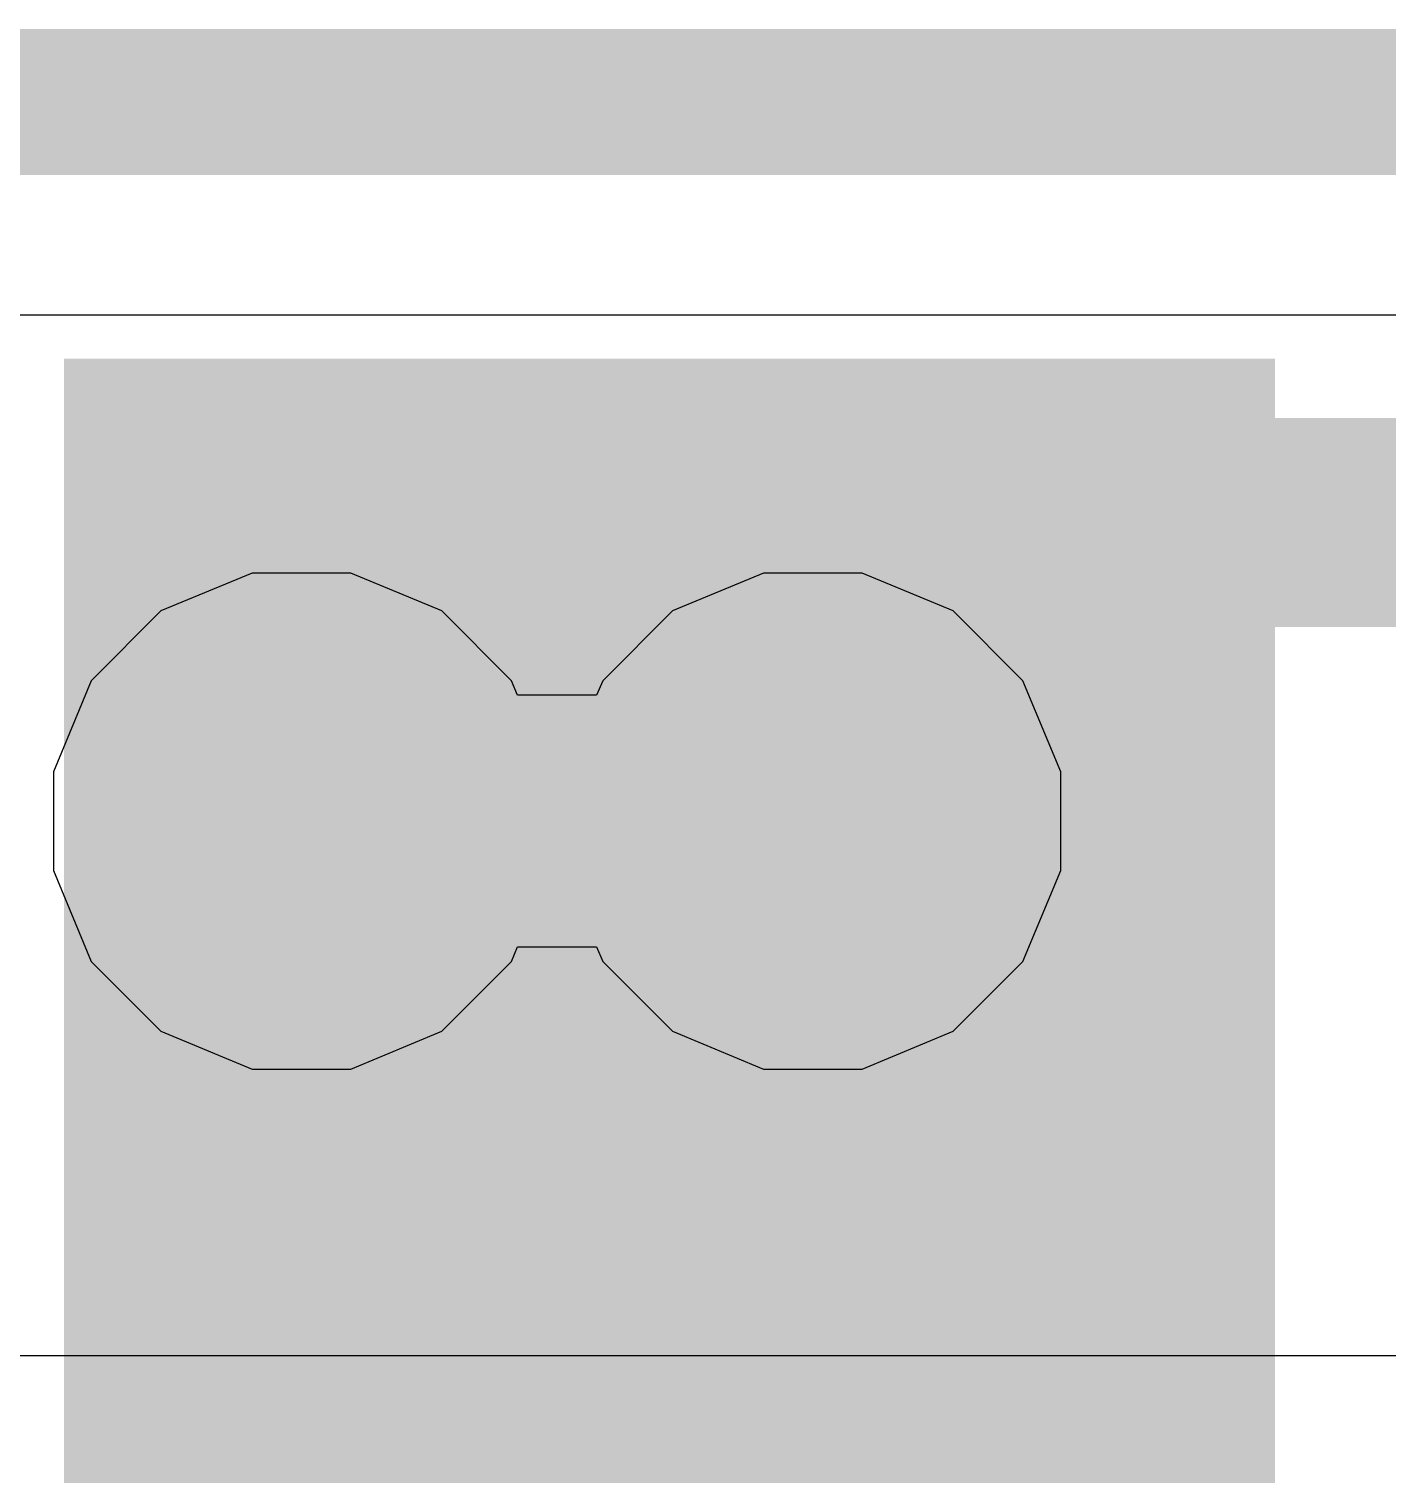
# Model space of a CAD drawing. Header units: inches. Extents: x -6 to 283, y -12 to 154.
# Drawn here: x 18.407 to 20.059, y 18.691 to 20.449 of the extents above; entities that cross this region are included whole.
import ezdxf

# ---------------------------------------------------------------- set-up
doc = ezdxf.new("R2010")
doc.units = ezdxf.units.IN
for name, color, linetype in [('Board Outline', 216, 'Continuous'), ('Bottom Layer', 5, 'Continuous'), ('Drill Drawing', 1, 'Continuous'), ('GND-1', 16, 'Continuous'), ('GND-2', 90, 'Continuous'), ('GND-3', 216, 'Continuous'), ('GND-4', 54, 'Continuous'), ('PWR-1', 156, 'Continuous'), ('PWR-2', 130, 'Continuous'), ('Signal L1', 76, 'Continuous'), ('Signal L2', 6, 'Continuous'), ('Top Layer', 1, 'Continuous'), ('Top Overlay', 2, 'Continuous'), ('Via Holes', 16, 'Continuous')]:
    doc.layers.add(name, color=color, linetype=linetype)

# ---------------------------------------------------------------- blocks, each defined once
blk = doc.blocks.new('AP6275S__49')
at = {"layer": 'Top Overlay'}
for points in [[(-7.5184, 6.5532, 0.254, 0.254, 0), (-7.5184, 4.9784, 0.254, 0.254, 0)], [(-7.5184, 6.5532, 0.254, 0.254, 0), (-6.4008, 6.5532, 0.254, 0.254, 0)]]:
    blk.add_lwpolyline(points, format="xyseb", dxfattribs=at)
for points in [[(-7.5819, 6.5532, 0.127, 0.127, 1), (-7.4549, 6.5532, 0.127, 0.127, 1)], [(-7.5819, 6.5532, 0.127, 0.127, 1), (-7.4549, 6.5532, 0.127, 0.127, 1)], [(-6.4643, 6.5532, 0.127, 0.127, 1), (-6.3373, 6.5532, 0.127, 0.127, 1)]]:
    blk.add_lwpolyline(points, format="xyseb", close=True, dxfattribs=at)

msp = doc.modelspace()

# ---------------------------------------------------------------- hatches: boundary and pattern name
at = {"layer": 'Bottom Layer'}
h = msp.add_hatch(color=5, dxfattribs=at)
edge = h.paths.add_edge_path()
edge.add_arc((18.7381, 19.4851), 0.2, 0, 360)
h = msp.add_hatch(color=5, dxfattribs=at)
edge = h.paths.add_edge_path()
edge.add_arc((19.3604, 19.4851), 0.2, 0, 360)
at = {"layer": 'GND-1'}
h = msp.add_hatch(color=16, dxfattribs=at)
edge = h.paths.add_edge_path()
edge.add_arc((18.7381, 19.4851), 0.2, 0, 360)
h = msp.add_hatch(color=16, dxfattribs=at)
edge = h.paths.add_edge_path()
edge.add_arc((19.3604, 19.4851), 0.2, 0, 360)
at = {"layer": 'GND-2'}
h = msp.add_hatch(color=90, dxfattribs=at)
edge = h.paths.add_edge_path()
edge.add_arc((18.7381, 19.4851), 0.2, 0, 360)
h = msp.add_hatch(color=90, dxfattribs=at)
edge = h.paths.add_edge_path()
edge.add_arc((19.3604, 19.4851), 0.2, 0, 360)
at = {"layer": 'GND-3'}
h = msp.add_hatch(color=216, dxfattribs=at)
edge = h.paths.add_edge_path()
edge.add_arc((18.7381, 19.4851), 0.2, 0, 360)
h = msp.add_hatch(color=216, dxfattribs=at)
edge = h.paths.add_edge_path()
edge.add_arc((19.3604, 19.4851), 0.2, 0, 360)
at = {"layer": 'GND-4'}
h = msp.add_hatch(color=54, dxfattribs=at)
edge = h.paths.add_edge_path()
edge.add_arc((18.7381, 19.4851), 0.2, 0, 360)
h = msp.add_hatch(color=54, dxfattribs=at)
edge = h.paths.add_edge_path()
edge.add_arc((19.3604, 19.4851), 0.2, 0, 360)
at = {"layer": 'PWR-1'}
h = msp.add_hatch(color=156, dxfattribs=at)
edge = h.paths.add_edge_path()
edge.add_arc((18.7381, 19.4851), 0.2, 0, 360)
h = msp.add_hatch(color=156, dxfattribs=at)
edge = h.paths.add_edge_path()
edge.add_arc((19.3604, 19.4851), 0.2, 0, 360)
at = {"layer": 'PWR-2'}
h = msp.add_hatch(color=130, dxfattribs=at)
edge = h.paths.add_edge_path()
edge.add_arc((18.7381, 19.4851), 0.2, 0, 360)
h = msp.add_hatch(color=130, dxfattribs=at)
edge = h.paths.add_edge_path()
edge.add_arc((19.3604, 19.4851), 0.2, 0, 360)
at = {"layer": 'Signal L1'}
h = msp.add_hatch(color=76, dxfattribs=at)
edge = h.paths.add_edge_path()
edge.add_arc((18.7381, 19.4851), 0.2, 0, 360)
h = msp.add_hatch(color=76, dxfattribs=at)
edge = h.paths.add_edge_path()
edge.add_arc((19.3604, 19.4851), 0.2, 0, 360)
at = {"layer": 'Signal L2'}
h = msp.add_hatch(color=6, dxfattribs=at)
edge = h.paths.add_edge_path()
edge.add_arc((18.7381, 19.4851), 0.2, 0, 360)
h = msp.add_hatch(color=6, dxfattribs=at)
edge = h.paths.add_edge_path()
edge.add_arc((19.3604, 19.4851), 0.2, 0, 360)
at = {"layer": 'Top Layer'}
msp.add_hatch(color=1, dxfattribs=at).paths.add_polyline_path([(18.4494, 17.5451), (19.9229, 17.5451), (19.9229, 20.0476), (18.4494, 20.0476)])
h = msp.add_hatch(color=1, dxfattribs=at)
edge = h.paths.add_edge_path()
edge.add_arc((18.7381, 19.4851), 0.2, 0, 360)
h = msp.add_hatch(color=1, dxfattribs=at)
edge = h.paths.add_edge_path()
edge.add_arc((19.3604, 19.4851), 0.2, 0, 360)
at = {"layer": 'Via Holes'}
h = msp.add_hatch(color=7, dxfattribs=at)
edge = h.paths.add_edge_path()
edge.add_arc((18.7381, 19.4851), 0.1, 0, 360)
h = msp.add_hatch(color=7, dxfattribs=at)
edge = h.paths.add_edge_path()
edge.add_arc((19.3604, 19.4851), 0.1, 0, 360)

# ---------------------------------------------------------------- linework, layer by layer
at = {"layer": 'Board Outline'}
msp.add_lwpolyline([(12.0364, 20.3599, 0.1778, 0.1778, 0), (75.5509, 20.3599, 0.1778, 0.1778, 0)], format="xyseb", dxfattribs=at)
at = {"layer": 'Bottom Layer'}
msp.add_line((12.0364, 20.1009), (45.7536, 20.1009), dxfattribs=at)
at = {"layer": 'Drill Drawing'}
for points in [[(18.4841, 19.7391, 0.0508, 0.0508, 0), (18.9921, 19.7391, 0.0508, 0.0508, 0)], [(18.4841, 19.2311, 0.0508, 0.0508, 0), (18.4841, 19.7391, 0.0508, 0.0508, 0)], [(18.9921, 19.2311, 0.0508, 0.0508, 0), (18.9921, 19.7391, 0.0508, 0.0508, 0)], [(19.1064, 19.7391, 0.0508, 0.0508, 0), (19.6144, 19.7391, 0.0508, 0.0508, 0)], [(19.1064, 19.2311, 0.0508, 0.0508, 0), (19.1064, 19.7391, 0.0508, 0.0508, 0)], [(19.6144, 19.2311, 0.0508, 0.0508, 0), (19.6144, 19.7391, 0.0508, 0.0508, 0)], [(18.4841, 19.2311, 0.0508, 0.0508, 0), (18.9921, 19.2311, 0.0508, 0.0508, 0)], [(19.1064, 19.2311, 0.0508, 0.0508, 0), (19.6144, 19.2311, 0.0508, 0.0508, 0)]]:
    msp.add_lwpolyline(points, format="xyseb", dxfattribs=at)
for points in [[(18.4714, 19.7391, 0.0254, 0.0254, 1), (18.4968, 19.7391, 0.0254, 0.0254, 1)], [(18.4714, 19.7391, 0.0254, 0.0254, 1), (18.4968, 19.7391, 0.0254, 0.0254, 1)], [(18.9794, 19.7391, 0.0254, 0.0254, 1), (19.0048, 19.7391, 0.0254, 0.0254, 1)], [(18.9794, 19.7391, 0.0254, 0.0254, 1), (19.0048, 19.7391, 0.0254, 0.0254, 1)], [(19.0937, 19.7391, 0.0254, 0.0254, 1), (19.1191, 19.7391, 0.0254, 0.0254, 1)], [(19.0937, 19.7391, 0.0254, 0.0254, 1), (19.1191, 19.7391, 0.0254, 0.0254, 1)], [(19.6017, 19.7391, 0.0254, 0.0254, 1), (19.6271, 19.7391, 0.0254, 0.0254, 1)], [(19.6017, 19.7391, 0.0254, 0.0254, 1), (19.6271, 19.7391, 0.0254, 0.0254, 1)], [(18.4714, 19.2311, 0.0254, 0.0254, 1), (18.4968, 19.2311, 0.0254, 0.0254, 1)], [(18.4714, 19.2311, 0.0254, 0.0254, 1), (18.4968, 19.2311, 0.0254, 0.0254, 1)], [(18.9794, 19.2311, 0.0254, 0.0254, 1), (19.0048, 19.2311, 0.0254, 0.0254, 1)], [(18.9794, 19.2311, 0.0254, 0.0254, 1), (19.0048, 19.2311, 0.0254, 0.0254, 1)], [(19.0937, 19.2311, 0.0254, 0.0254, 1), (19.1191, 19.2311, 0.0254, 0.0254, 1)], [(19.0937, 19.2311, 0.0254, 0.0254, 1), (19.1191, 19.2311, 0.0254, 0.0254, 1)], [(19.6017, 19.2311, 0.0254, 0.0254, 1), (19.6271, 19.2311, 0.0254, 0.0254, 1)], [(19.6017, 19.2311, 0.0254, 0.0254, 1), (19.6271, 19.2311, 0.0254, 0.0254, 1)]]:
    msp.add_lwpolyline(points, format="xyseb", close=True, dxfattribs=at)
at = {"layer": 'GND-1'}
msp.add_line((12.0364, 20.1009), (75.5508, 20.1009), dxfattribs=at)
at = {"layer": 'GND-2'}
msp.add_line((12.0364, 20.1009), (75.5508, 20.1009), dxfattribs=at)
at = {"layer": 'GND-3'}
msp.add_line((12.0364, 20.1009), (75.5508, 20.1009), dxfattribs=at)
at = {"layer": 'GND-4'}
msp.add_line((12.0364, 20.1009), (75.5508, 20.1009), dxfattribs=at)
at = {"layer": 'PWR-1'}
for p, q in [((17.9576, 20.1009), (33.7626, 20.1009)), ((18.6781, 19.7867), (18.5673, 19.7408)), ((18.7981, 19.7867), (18.6781, 19.7867)), ((18.909, 19.7408), (18.7981, 19.7867)), ((19.3004, 19.7867), (19.1896, 19.7408)), ((19.4204, 19.7867), (19.3004, 19.7867)), ((19.5313, 19.7408), (19.4204, 19.7867)), ((18.5673, 19.7408), (18.4825, 19.6559)), ((18.9938, 19.6559), (18.909, 19.7408)), ((19.1896, 19.7408), (19.1048, 19.6559)), ((19.6161, 19.6559), (19.5313, 19.7408)), ((18.4825, 19.6559), (18.4365, 19.5451)), ((19.0012, 19.6382), (18.9938, 19.6559)), ((19.1048, 19.6559), (19.0974, 19.6382)), ((19.662, 19.5451), (19.6161, 19.6559)), ((19.0974, 19.6382), (19.0012, 19.6382)), ((18.4365, 19.5451), (18.4365, 19.4251)), ((19.662, 19.4251), (19.662, 19.5451)), ((18.4365, 19.4251), (18.4825, 19.3142)), ((19.6161, 19.3142), (19.662, 19.4251)), ((18.9938, 19.3142), (19.0012, 19.332)), ((19.0012, 19.332), (19.0974, 19.332)), ((19.0974, 19.332), (19.1048, 19.3142)), ((18.4825, 19.3142), (18.5673, 19.2294)), ((18.909, 19.2294), (18.9938, 19.3142)), ((19.1048, 19.3142), (19.1896, 19.2294)), ((19.5313, 19.2294), (19.6161, 19.3142)), ((18.5673, 19.2294), (18.6781, 19.1835)), ((18.7981, 19.1835), (18.909, 19.2294)), ((19.1896, 19.2294), (19.3004, 19.1835)), ((19.4204, 19.1835), (19.5313, 19.2294)), ((18.6781, 19.1835), (18.7981, 19.1835)), ((19.3004, 19.1835), (19.4204, 19.1835))]:
    msp.add_line(p, q, dxfattribs=at)
at = {"layer": 'PWR-2'}
for p, q in [((17.934, 20.1009), (36.3945, 20.1009)), ((18.6781, 19.7867), (18.5673, 19.7408)), ((18.7981, 19.7867), (18.6781, 19.7867)), ((18.909, 19.7408), (18.7981, 19.7867)), ((19.3004, 19.7867), (19.1896, 19.7408)), ((19.4204, 19.7867), (19.3004, 19.7867)), ((19.5313, 19.7408), (19.4204, 19.7867)), ((18.5673, 19.7408), (18.4825, 19.6559)), ((18.9938, 19.6559), (18.909, 19.7408)), ((19.1896, 19.7408), (19.1048, 19.6559)), ((19.6161, 19.6559), (19.5313, 19.7408)), ((18.4825, 19.6559), (18.4365, 19.5451)), ((19.0012, 19.6382), (18.9938, 19.6559)), ((19.1048, 19.6559), (19.0974, 19.6382)), ((19.662, 19.5451), (19.6161, 19.6559)), ((19.0974, 19.6382), (19.0012, 19.6382)), ((18.4365, 19.5451), (18.4365, 19.4251)), ((19.662, 19.4251), (19.662, 19.5451)), ((18.4365, 19.4251), (18.4825, 19.3142)), ((19.6161, 19.3142), (19.662, 19.4251)), ((18.9938, 19.3142), (19.0012, 19.332)), ((19.0012, 19.332), (19.0974, 19.332)), ((19.0974, 19.332), (19.1048, 19.3142)), ((18.4825, 19.3142), (18.5673, 19.2294)), ((18.909, 19.2294), (18.9938, 19.3142)), ((19.1048, 19.3142), (19.1896, 19.2294)), ((19.5313, 19.2294), (19.6161, 19.3142)), ((18.5673, 19.2294), (18.6781, 19.1835)), ((18.7981, 19.1835), (18.909, 19.2294)), ((19.1896, 19.2294), (19.3004, 19.1835)), ((19.4204, 19.1835), (19.5313, 19.2294)), ((18.6781, 19.1835), (18.7981, 19.1835)), ((19.3004, 19.1835), (19.4204, 19.1835))]:
    msp.add_line(p, q, dxfattribs=at)
at = {"layer": 'Signal L1'}
msp.add_line((12.0364, 20.1009), (30.8904, 20.1009), dxfattribs=at)
at = {"layer": 'Signal L2'}
for p, q in [((12.0364, 20.1009), (75.5508, 20.1009)), ((34.1607, 18.8346), (17.3268, 18.8346))]:
    msp.add_line(p, q, dxfattribs=at)
at = {"layer": 'Top Layer'}
msp.add_line((12.0364, 20.1009), (20.1416, 20.1009), dxfattribs=at)

# ---------------------------------------------------------------- block references
msp.add_blockref('AP6275S__49', (26.5454, 13.2951))

doc.saveas('drawing.dxf')
